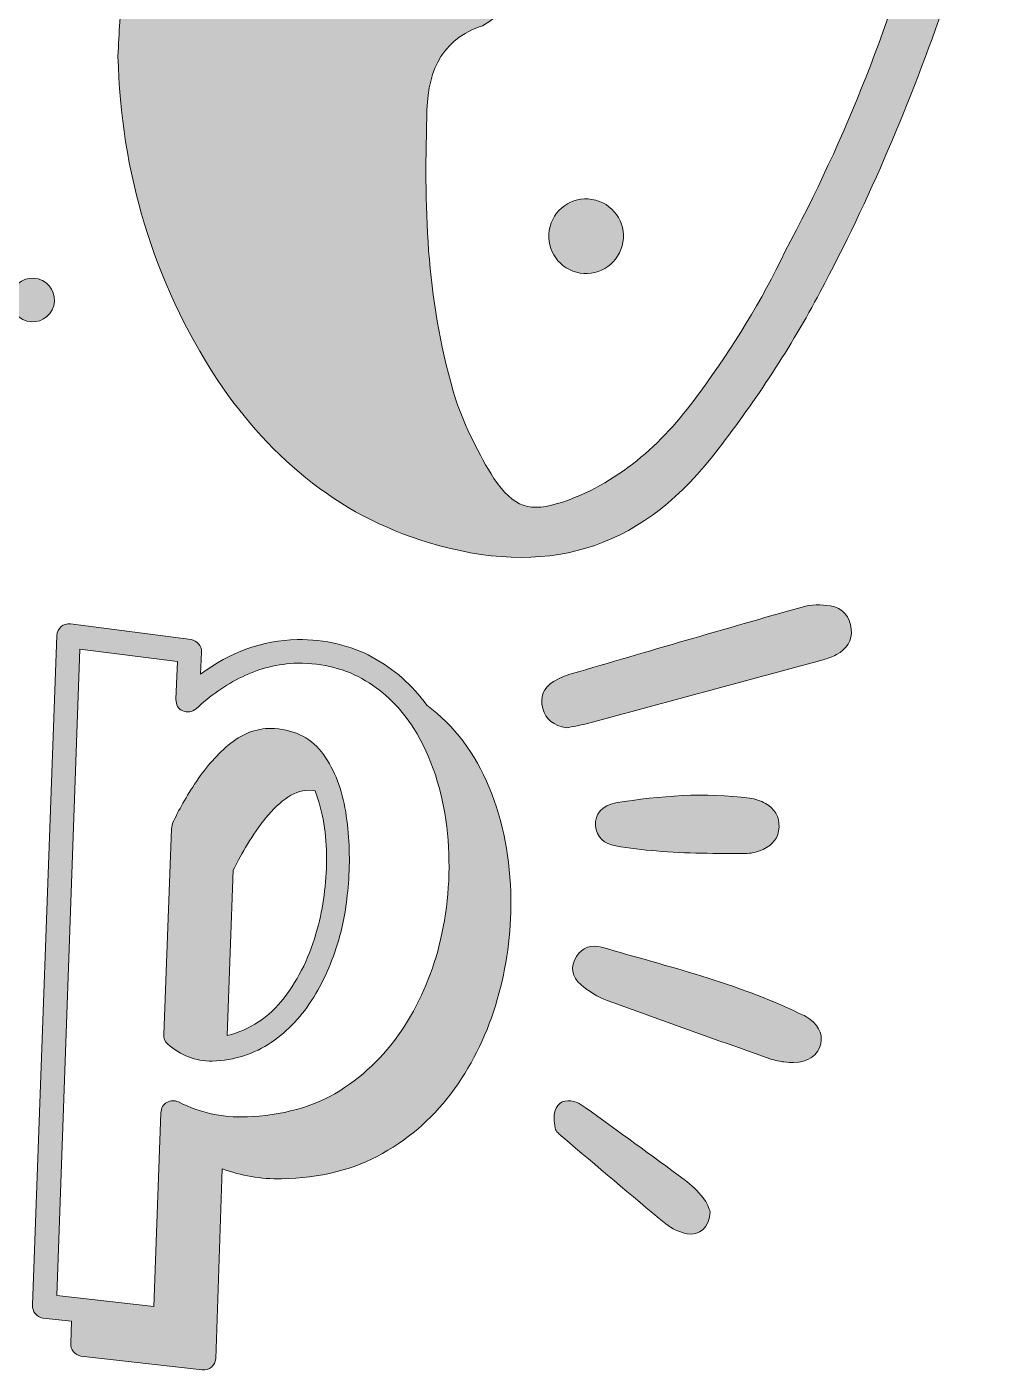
# Model space of a CAD drawing. Header units: inches. Extents: x 72 to 1008, y -926 to -154.
# Drawn here: x 752 to 1007.8, y -926 to -568.8 of the extents above; entities that cross this region are included whole.
import ezdxf

# ---------------------------------------------------------------- set-up
doc = ezdxf.new("R2010")
doc.units = ezdxf.units.IN
doc.header["$MEASUREMENT"] = 0
doc.layers.add('Layer 1', color=7, linetype='Continuous')

# ---------------------------------------------------------------- blocks, each defined once
blk = doc.blocks.new('block 2')
at = {"layer": 'Layer 1', "true_color": 0xffffff}
h = blk.add_hatch(color=7, dxfattribs=at)
h.dxf.hatch_style = 2
edge = h.paths.add_edge_path()
edge.add_spline(control_points=[(874.95, -771.09), (878.69, -780.22), (880.61, -790.14), (880.7, -800.83), (880.79, -809.92), (879.58, -818.81), (877.09, -827.5), (874.59, -836.19), (870.81, -844.1), (865.73, -851.23), (860.65, -858.36), (854.28, -864.08), (846.61, -868.4), (838.95, -872.72), (829.99, -874.97), (819.74, -875.15), (814.22, -875.24), (808.96, -874.35), (803.97, -872.48), (803.97, -872.48), (802.23, -923.01), (802.23, -923.01), (802.14, -923.9), (801.76, -924.64), (801.1, -925.22), (800.43, -925.79), (799.6, -926.04), (798.62, -925.95), (798.62, -925.95), (766.41, -922.34), (766.41, -922.34), (765.61, -922.16), (764.94, -921.76), (764.4, -921.14), (763.87, -920.51), (763.65, -919.75), (763.73, -918.87), (763.73, -918.87), (763.87, -912.98), (763.87, -912.98), (763.87, -912.98), (756.25, -912.18), (756.25, -912.18), (755.44, -912), (754.78, -911.6), (754.24, -910.98), (753.71, -910.36), (753.48, -909.6), (753.57, -908.71), (753.57, -908.71), (759.99, -730.65), (759.99, -730.65), (760.08, -729.67), (760.46, -728.89), (761.13, -728.31), (761.8, -727.73), (762.62, -727.49), (763.6, -727.58), (763.6, -727.58), (795.68, -731.72), (795.68, -731.72), (796.49, -731.9), (797.15, -732.28), (797.69, -732.86), (798.22, -733.44), (798.49, -734.17), (798.49, -735.06), (798.49, -735.06), (798.22, -740.94), (798.22, -740.94), (806.06, -735.06), (814.62, -731.99), (823.89, -731.72), (831.46, -731.72), (838.12, -733.28), (843.87, -736.4), (849.62, -739.52), (854.45, -743.8), (858.38, -749.23), (865.68, -754.67), (871.21, -761.96), (874.95, -771.09)], knot_values=[0, 0, 0, 0, 1, 1, 1, 2, 2, 2, 3, 3, 3, 4, 4, 4, 5, 5, 5, 6, 6, 6, 7, 7, 7, 8, 8, 8, 9, 9, 9, 10, 10, 10, 11, 11, 11, 12, 12, 12, 13, 13, 13, 14, 14, 14, 15, 15, 15, 16, 16, 16, 17, 17, 17, 18, 18, 18, 19, 19, 19, 20, 20, 20, 21, 21, 21, 22, 22, 22, 23, 23, 23, 24, 24, 24, 25, 25, 25, 26, 26, 26, 27, 27, 27, 27], degree=3, periodic=1)
edge = h.paths.add_edge_path()
edge.add_spline(control_points=[(787.66, -857.64), (787.75, -856.31), (788.28, -855.37), (789.27, -854.84), (790.24, -854.3), (791.27, -854.26), (792.34, -854.7), (798.49, -857.82), (805.04, -859.11), (811.99, -858.58), (821.52, -858.04), (829.7, -855.48), (836.52, -850.89), (843.34, -846.3), (848.91, -840.42), (853.23, -833.25), (857.55, -826.07), (860.6, -818.3), (862.39, -809.92), (864.34, -800.65), (864.77, -791.19), (863.66, -781.51), (862.54, -771.85), (859.62, -763.13), (854.9, -755.38), (851.51, -750.03), (847.23, -745.8), (842.07, -742.68), (836.9, -739.56), (830.88, -738), (824.02, -738), (818.76, -738.18), (813.86, -739.39), (809.32, -741.61), (804.77, -743.84), (800.67, -746.69), (797.02, -750.17), (795.86, -751.06), (794.68, -751.24), (793.48, -750.7), (792.27, -750.17), (791.67, -749.14), (791.67, -747.63), (791.67, -747.63), (792.07, -737.6), (792.07, -737.6), (792.07, -737.6), (766.14, -734.26), (766.14, -734.26), (766.14, -734.26), (759.99, -906.17), (759.99, -906.17), (759.99, -906.17), (785.79, -909.11), (785.79, -909.11), (785.79, -909.11), (787.66, -857.64), (787.66, -857.64)], knot_values=[0, 0, 0, 0, 1, 1, 1, 2, 2, 2, 3, 3, 3, 4, 4, 4, 5, 5, 5, 6, 6, 6, 7, 7, 7, 8, 8, 8, 9, 9, 9, 10, 10, 10, 11, 11, 11, 12, 12, 12, 13, 13, 13, 14, 14, 14, 15, 15, 15, 16, 16, 16, 17, 17, 17, 18, 18, 18, 19, 19, 19, 19], degree=3, periodic=1)
edge = h.paths.add_edge_path()
edge.add_spline(control_points=[(797.09, -769.48), (799.71, -765.52), (802.77, -762.13), (806.24, -759.32), (809.72, -756.52), (813.6, -755.2), (817.87, -755.38), (823.57, -755.83), (827.92, -758.14), (830.91, -762.33), (833.89, -766.52), (835.85, -771.6), (836.79, -777.57), (837.72, -783.54), (837.99, -789.49), (837.59, -795.42), (837.19, -801.34), (836.41, -806.36), (835.25, -810.46), (833.64, -816.43), (831.33, -821.88), (828.3, -826.83), (825.27, -831.78), (821.5, -835.79), (817, -838.86), (812.5, -841.94), (807.27, -843.61), (801.3, -843.88), (796.84, -843.88), (792.92, -842.36), (789.53, -839.33), (788.73, -838.62), (788.37, -837.77), (788.46, -836.79), (788.46, -836.79), (790.47, -782.12), (790.47, -782.12), (790.47, -782.12), (790.74, -780.65), (790.74, -780.65), (792.34, -777.17), (794.46, -773.45), (797.09, -769.48)], knot_values=[0, 0, 0, 0, 1, 1, 1, 2, 2, 2, 3, 3, 3, 4, 4, 4, 5, 5, 5, 6, 6, 6, 7, 7, 7, 8, 8, 8, 9, 9, 9, 10, 10, 10, 11, 11, 11, 12, 12, 12, 13, 13, 13, 14, 14, 14, 14], degree=3, periodic=1)
edge = h.paths.add_edge_path()
edge.add_spline(control_points=[(820.41, -827.03), (824.42, -821.86), (827.36, -815.76), (829.24, -808.72), (830.84, -802.92), (831.66, -796.73), (831.71, -790.14), (831.75, -783.54), (830.75, -777.48), (828.7, -771.96), (828.7, -771.96), (826.96, -771.82), (826.96, -771.82), (824.82, -771.82), (822.73, -772.6), (820.68, -774.16), (818.63, -775.72), (816.71, -777.66), (814.93, -779.98), (813.15, -782.3), (811.57, -784.63), (810.19, -787), (808.8, -789.36), (807.71, -791.39), (806.91, -793.08), (806.91, -793.08), (805.31, -837.06), (805.31, -837.06), (811.37, -835.54), (816.4, -832.2), (820.41, -827.03)], knot_values=[0, 0, 0, 0, 1, 1, 1, 2, 2, 2, 3, 3, 3, 4, 4, 4, 5, 5, 5, 6, 6, 6, 7, 7, 7, 8, 8, 8, 9, 9, 9, 10, 10, 10, 10], degree=3, periodic=1)
at = {"layer": 'Layer 1', "lineweight": 0}
for points, knots in [([(874.95, -771.09), (878.69, -780.22), (880.61, -790.14), (880.7, -800.83), (880.79, -809.92), (879.58, -818.81), (877.09, -827.5), (874.59, -836.19), (870.81, -844.1), (865.73, -851.23), (860.65, -858.36), (854.28, -864.08), (846.61, -868.4), (838.95, -872.72), (829.99, -874.97), (819.74, -875.15), (814.22, -875.24), (808.96, -874.35), (803.97, -872.48), (803.97, -872.48), (802.23, -923.01), (802.23, -923.01), (802.14, -923.9), (801.76, -924.64), (801.1, -925.22), (800.43, -925.79), (799.6, -926.04), (798.62, -925.95), (798.62, -925.95), (766.41, -922.34), (766.41, -922.34), (765.61, -922.16), (764.94, -921.76), (764.4, -921.14), (763.87, -920.51), (763.65, -919.75), (763.73, -918.87), (763.73, -918.87), (763.87, -912.98), (763.87, -912.98), (763.87, -912.98), (756.25, -912.18), (756.25, -912.18), (755.44, -912), (754.78, -911.6), (754.24, -910.98), (753.71, -910.36), (753.48, -909.6), (753.57, -908.71), (753.57, -908.71), (759.99, -730.65), (759.99, -730.65), (760.08, -729.67), (760.46, -728.89), (761.13, -728.31), (761.8, -727.73), (762.62, -727.49), (763.6, -727.58), (763.6, -727.58), (795.68, -731.72), (795.68, -731.72), (796.49, -731.9), (797.15, -732.28), (797.69, -732.86), (798.22, -733.44), (798.49, -734.17), (798.49, -735.06), (798.49, -735.06), (798.22, -740.94), (798.22, -740.94), (806.06, -735.06), (814.62, -731.99), (823.89, -731.72), (831.46, -731.72), (838.12, -733.28), (843.87, -736.4), (849.62, -739.52), (854.45, -743.8), (858.38, -749.23), (865.68, -754.67), (871.21, -761.96), (874.95, -771.09)], [0, 0, 0, 0, 1, 1, 1, 2, 2, 2, 3, 3, 3, 4, 4, 4, 5, 5, 5, 6, 6, 6, 7, 7, 7, 8, 8, 8, 9, 9, 9, 10, 10, 10, 11, 11, 11, 12, 12, 12, 13, 13, 13, 14, 14, 14, 15, 15, 15, 16, 16, 16, 17, 17, 17, 18, 18, 18, 19, 19, 19, 20, 20, 20, 21, 21, 21, 22, 22, 22, 23, 23, 23, 24, 24, 24, 25, 25, 25, 26, 26, 26, 27, 27, 27, 27]), ([(787.66, -857.64), (787.75, -856.31), (788.28, -855.37), (789.27, -854.84), (790.24, -854.3), (791.27, -854.26), (792.34, -854.7), (798.49, -857.82), (805.04, -859.11), (811.99, -858.58), (821.52, -858.04), (829.7, -855.48), (836.52, -850.89), (843.34, -846.3), (848.91, -840.42), (853.23, -833.25), (857.55, -826.07), (860.6, -818.3), (862.39, -809.92), (864.34, -800.65), (864.77, -791.19), (863.66, -781.51), (862.54, -771.85), (859.62, -763.13), (854.9, -755.38), (851.51, -750.03), (847.23, -745.8), (842.07, -742.68), (836.9, -739.56), (830.88, -738), (824.02, -738), (818.76, -738.18), (813.86, -739.39), (809.32, -741.61), (804.77, -743.84), (800.67, -746.69), (797.02, -750.17), (795.86, -751.06), (794.68, -751.24), (793.48, -750.7), (792.27, -750.17), (791.67, -749.14), (791.67, -747.63), (791.67, -747.63), (792.07, -737.6), (792.07, -737.6), (792.07, -737.6), (766.14, -734.26), (766.14, -734.26), (766.14, -734.26), (759.99, -906.17), (759.99, -906.17), (759.99, -906.17), (785.79, -909.11), (785.79, -909.11), (785.79, -909.11), (787.66, -857.64), (787.66, -857.64)], [0, 0, 0, 0, 1, 1, 1, 2, 2, 2, 3, 3, 3, 4, 4, 4, 5, 5, 5, 6, 6, 6, 7, 7, 7, 8, 8, 8, 9, 9, 9, 10, 10, 10, 11, 11, 11, 12, 12, 12, 13, 13, 13, 14, 14, 14, 15, 15, 15, 16, 16, 16, 17, 17, 17, 18, 18, 18, 19, 19, 19, 19]), ([(797.09, -769.48), (799.71, -765.52), (802.77, -762.13), (806.24, -759.32), (809.72, -756.52), (813.6, -755.2), (817.87, -755.38), (823.57, -755.83), (827.92, -758.14), (830.91, -762.33), (833.89, -766.52), (835.85, -771.6), (836.79, -777.57), (837.72, -783.54), (837.99, -789.49), (837.59, -795.42), (837.19, -801.34), (836.41, -806.36), (835.25, -810.46), (833.64, -816.43), (831.33, -821.88), (828.3, -826.83), (825.27, -831.78), (821.5, -835.79), (817, -838.86), (812.5, -841.94), (807.27, -843.61), (801.3, -843.88), (796.84, -843.88), (792.92, -842.36), (789.53, -839.33), (788.73, -838.62), (788.37, -837.77), (788.46, -836.79), (788.46, -836.79), (790.47, -782.12), (790.47, -782.12), (790.47, -782.12), (790.74, -780.65), (790.74, -780.65), (792.34, -777.17), (794.46, -773.45), (797.09, -769.48)], [0, 0, 0, 0, 1, 1, 1, 2, 2, 2, 3, 3, 3, 4, 4, 4, 5, 5, 5, 6, 6, 6, 7, 7, 7, 8, 8, 8, 9, 9, 9, 10, 10, 10, 11, 11, 11, 12, 12, 12, 13, 13, 13, 14, 14, 14, 14]), ([(820.41, -827.03), (824.42, -821.86), (827.36, -815.76), (829.24, -808.72), (830.84, -802.92), (831.66, -796.73), (831.71, -790.14), (831.75, -783.54), (830.75, -777.48), (828.7, -771.96), (828.7, -771.96), (826.96, -771.82), (826.96, -771.82), (824.82, -771.82), (822.73, -772.6), (820.68, -774.16), (818.63, -775.72), (816.71, -777.66), (814.93, -779.98), (813.15, -782.3), (811.57, -784.63), (810.19, -787), (808.8, -789.36), (807.71, -791.39), (806.91, -793.08), (806.91, -793.08), (805.31, -837.06), (805.31, -837.06), (811.37, -835.54), (816.4, -832.2), (820.41, -827.03)], [0, 0, 0, 0, 1, 1, 1, 2, 2, 2, 3, 3, 3, 4, 4, 4, 5, 5, 5, 6, 6, 6, 7, 7, 7, 8, 8, 8, 9, 9, 9, 10, 10, 10, 10])]:
    blk.add_open_spline(points, degree=3, knots=knots, dxfattribs=at)
blk = doc.blocks.new('block 5')
at = {"layer": 'Layer 1', "true_color": 0xffffff}
h = blk.add_hatch(color=7, dxfattribs=at)
h.dxf.hatch_style = 2
edge = h.paths.add_edge_path()
edge.add_spline(control_points=[(895.52, -755.2), (892.11, -754.61), (889.94, -753.07), (889.16, -750.05), (888.37, -747.02), (889.41, -744.53), (892.06, -742.91), (893.49, -742.03), (895.11, -741.35), (896.73, -740.87), (917.17, -734.89), (937.62, -728.9), (958.12, -723.08), (960.49, -722.41), (963.22, -722.38), (965.67, -722.78), (968.89, -723.31), (970.89, -725.64), (971.2, -728.98), (971.5, -732.07), (969.97, -734.31), (967.29, -735.73), (966.17, -736.32), (964.95, -736.78), (963.73, -737.12), (942.74, -742.81), (921.75, -748.48), (900.75, -754.12), (898.91, -754.62), (897.01, -754.9), (895.52, -755.2)], knot_values=[0, 0, 0, 0, 1, 1, 1, 2, 2, 2, 3, 3, 3, 4, 4, 4, 5, 5, 5, 6, 6, 6, 7, 7, 7, 8, 8, 8, 9, 9, 9, 10, 10, 10, 10], degree=3, periodic=1)
h = blk.add_hatch(color=7, dxfattribs=at)
h.dxf.hatch_style = 2
edge = h.paths.add_edge_path()
edge.add_spline(control_points=[(919.33, -787.96), (915.77, -787.66), (912.2, -787.23), (908.58, -786.62), (905.57, -786.11), (903.49, -784.45), (903.22, -781.21), (902.98, -778.24), (904.91, -775.78), (908.63, -775.18), (920.41, -773.29), (932.27, -772.32), (944.19, -773.93), (945.63, -774.12), (947.09, -774.65), (948.39, -775.33), (950.85, -776.63), (952.09, -778.86), (952, -781.62), (951.9, -784.42), (950.32, -786.43), (947.81, -787.53), (946.47, -788.12), (944.96, -788.59), (943.51, -788.6), (935.29, -788.67), (927.34, -788.64), (919.33, -787.96)], knot_values=[0, 0, 0, 0, 1, 1, 1, 2, 2, 2, 3, 3, 3, 4, 4, 4, 5, 5, 5, 6, 6, 6, 7, 7, 7, 8, 8, 8, 9, 9, 9, 9], degree=3, periodic=1)
h = blk.add_hatch(color=7, dxfattribs=at)
h.dxf.hatch_style = 2
edge = h.paths.add_edge_path()
edge.add_spline(control_points=[(953.24, -844.07), (952.45, -843.89), (950.95, -843.7), (949.56, -843.21), (935.13, -838.11), (920.69, -833.03), (906.33, -827.74), (903.8, -826.81), (901.35, -825.27), (899.31, -823.5), (897.07, -821.54), (896.35, -818.78), (898.14, -816.01), (899.7, -813.57), (902.11, -812.77), (904.82, -813.55), (922.58, -818.7), (940.59, -823.1), (957.38, -831.15), (957.95, -831.43), (958.55, -831.66), (959.1, -831.98), (962.3, -833.84), (963.71, -836.43), (963.07, -839.22), (962.35, -842.31), (959.73, -844.16), (955.83, -844.26), (955.19, -844.27), (954.56, -844.17), (953.24, -844.07)], knot_values=[0, 0, 0, 0, 1, 1, 1, 2, 2, 2, 3, 3, 3, 4, 4, 4, 5, 5, 5, 6, 6, 6, 7, 7, 7, 8, 8, 8, 9, 9, 9, 10, 10, 10, 10], degree=3, periodic=1)
h = blk.add_hatch(color=7, dxfattribs=at)
h.dxf.hatch_style = 2
edge = h.paths.add_edge_path()
edge.add_spline(control_points=[(933.73, -883.91), (933.52, -887.99), (930.82, -890.39), (927.54, -889.76), (925.54, -889.38), (923.44, -888.41), (921.87, -887.11), (912.66, -879.53), (903.59, -871.78), (894.5, -864.07), (893.7, -863.39), (892.61, -862.56), (892.48, -861.68), (892.21, -859.94), (891.98, -857.85), (892.71, -856.38), (893.76, -854.24), (896.06, -853.97), (898.29, -854.89), (899.07, -855.21), (899.81, -855.67), (900.49, -856.16), (909.28, -862.54), (918.09, -868.9), (926.81, -875.37), (928.68, -876.75), (930.39, -878.43), (931.86, -880.23), (932.88, -881.47), (933.37, -883.16), (933.73, -883.91)], knot_values=[0, 0, 0, 0, 1, 1, 1, 2, 2, 2, 3, 3, 3, 4, 4, 4, 5, 5, 5, 6, 6, 6, 7, 7, 7, 8, 8, 8, 9, 9, 9, 10, 10, 10, 10], degree=3, periodic=1)
at = {"layer": 'Layer 1', "lineweight": 0}
for points, knots in [([(895.52, -755.2), (892.11, -754.61), (889.94, -753.07), (889.16, -750.05), (888.37, -747.02), (889.41, -744.53), (892.06, -742.91), (893.49, -742.03), (895.11, -741.35), (896.73, -740.87), (917.17, -734.89), (937.62, -728.9), (958.12, -723.08), (960.49, -722.41), (963.22, -722.38), (965.67, -722.78), (968.89, -723.31), (970.89, -725.64), (971.2, -728.98), (971.5, -732.07), (969.97, -734.31), (967.29, -735.73), (966.17, -736.32), (964.95, -736.78), (963.73, -737.12), (942.74, -742.81), (921.75, -748.48), (900.75, -754.12), (898.91, -754.62), (897.01, -754.9), (895.52, -755.2)], [0, 0, 0, 0, 1, 1, 1, 2, 2, 2, 3, 3, 3, 4, 4, 4, 5, 5, 5, 6, 6, 6, 7, 7, 7, 8, 8, 8, 9, 9, 9, 10, 10, 10, 10]), ([(919.33, -787.96), (915.77, -787.66), (912.2, -787.23), (908.58, -786.62), (905.57, -786.11), (903.49, -784.45), (903.22, -781.21), (902.98, -778.24), (904.91, -775.78), (908.63, -775.18), (920.41, -773.29), (932.27, -772.32), (944.19, -773.93), (945.63, -774.12), (947.09, -774.65), (948.39, -775.33), (950.85, -776.63), (952.09, -778.86), (952, -781.62), (951.9, -784.42), (950.32, -786.43), (947.81, -787.53), (946.47, -788.12), (944.96, -788.59), (943.51, -788.6), (935.29, -788.67), (927.34, -788.64), (919.33, -787.96)], [0, 0, 0, 0, 1, 1, 1, 2, 2, 2, 3, 3, 3, 4, 4, 4, 5, 5, 5, 6, 6, 6, 7, 7, 7, 8, 8, 8, 9, 9, 9, 9]), ([(953.24, -844.07), (952.45, -843.89), (950.95, -843.7), (949.56, -843.21), (935.13, -838.11), (920.69, -833.03), (906.33, -827.74), (903.8, -826.81), (901.35, -825.27), (899.31, -823.5), (897.07, -821.54), (896.35, -818.78), (898.14, -816.01), (899.7, -813.57), (902.11, -812.77), (904.82, -813.55), (922.58, -818.7), (940.59, -823.1), (957.38, -831.15), (957.95, -831.43), (958.55, -831.66), (959.1, -831.98), (962.3, -833.84), (963.71, -836.43), (963.07, -839.22), (962.35, -842.31), (959.73, -844.16), (955.83, -844.26), (955.19, -844.27), (954.56, -844.17), (953.24, -844.07)], [0, 0, 0, 0, 1, 1, 1, 2, 2, 2, 3, 3, 3, 4, 4, 4, 5, 5, 5, 6, 6, 6, 7, 7, 7, 8, 8, 8, 9, 9, 9, 10, 10, 10, 10]), ([(933.73, -883.91), (933.52, -887.99), (930.82, -890.39), (927.54, -889.76), (925.54, -889.38), (923.44, -888.41), (921.87, -887.11), (912.66, -879.53), (903.59, -871.78), (894.5, -864.07), (893.7, -863.39), (892.61, -862.56), (892.48, -861.68), (892.21, -859.94), (891.98, -857.85), (892.71, -856.38), (893.76, -854.24), (896.06, -853.97), (898.29, -854.89), (899.07, -855.21), (899.81, -855.67), (900.49, -856.16), (909.28, -862.54), (918.09, -868.9), (926.81, -875.37), (928.68, -876.75), (930.39, -878.43), (931.86, -880.23), (932.88, -881.47), (933.37, -883.16), (933.73, -883.91)], [0, 0, 0, 0, 1, 1, 1, 2, 2, 2, 3, 3, 3, 4, 4, 4, 5, 5, 5, 6, 6, 6, 7, 7, 7, 8, 8, 8, 9, 9, 9, 10, 10, 10, 10])]:
    blk.add_open_spline(points, degree=3, knots=knots, dxfattribs=at)

msp = doc.modelspace()

# ---------------------------------------------------------------- hatches: boundary and pattern name
at = {"layer": 'Layer 1', "true_color": 0x020202}
h = msp.add_hatch(color=18, dxfattribs=at)
h.dxf.hatch_style = 2
edge = h.paths.add_edge_path()
edge.add_spline(control_points=[(1003.2, -516.15), (999.33, -515.38), (997, -516.15), (995.45, -520.02), (993.9, -524.67), (992.36, -529.32), (990.8, -533.97), (982.29, -566.5), (969.89, -598.25), (953.63, -628.46), (947.43, -641.63), (939.69, -654.02), (931.17, -665.64), (921.87, -678.81), (910.25, -689.65), (894.76, -695.07), (885.47, -698.17), (881.59, -696.62), (876.17, -688.88), (872.3, -682.68), (868.43, -674.93), (866.1, -667.96), (858.36, -643.18), (857.58, -618.39), (858.36, -592.83), (858.36, -581.99), (861.46, -572.69), (872.3, -568.82), (874.62, -568.05), (876.17, -566.5), (877.72, -564.95), (910.25, -538.61), (928.84, -503.76), (935.04, -461.93), (938.14, -440.25), (924.2, -422.43), (902.51, -417.78), (886.24, -413.91), (869.2, -415.46), (853.71, -422.43), (832.8, -432.5), (816.53, -448.77), (804.91, -468.9), (791.19, -493.5), (782.96, -519.36), (778.97, -546.8), (769.31, -546.77), (759.65, -544.81), (749.99, -541.87), (747.08, -540.41), (744.89, -538.95), (746.35, -535.3), (746.35, -533.84), (746.35, -532.38), (747.08, -530.92), (752.91, -495.9), (754.37, -460.88), (755.83, -425.86), (755.83, -414.92), (753.64, -404.7), (749.99, -394.49), (745.62, -381.36), (735.4, -376.25), (722.27, -374.79), (710.59, -374.06), (701.11, -378.44), (694.54, -388.65), (690.9, -394.49), (687.25, -400.32), (685.06, -406.16), (674.11, -430.97), (672.66, -456.5), (677.76, -482.04), (682.87, -507.58), (694.54, -528), (717.16, -541.14), (720.81, -543.33), (721.54, -546.24), (720.08, -550.62), (714.97, -576.89), (706.95, -603.15), (698.92, -628.69), (694.54, -641.82), (688.71, -654.96), (682.14, -667.36), (680.68, -671.01), (678.49, -674.65), (674.11, -678.3), (667.55, -665.17), (662.44, -652.04), (660.98, -638.17), (658.79, -617.75), (655.15, -598.05), (652.23, -578.35), (648.58, -547.7), (645.66, -516.33), (645.66, -485.69), (645.66, -476.93), (642.01, -471.83), (634.72, -467.45), (628.88, -464.53), (622.31, -462.34), (615.75, -460.88), (604.8, -459.42), (593.86, -458.69), (582.91, -462.34), (575.62, -464.53), (571.97, -468.91), (572.7, -476.93), (572.7, -479.12), (572.7, -481.31), (572.7, -484.23), (573.43, -507.56), (574.89, -530.9), (578.53, -554.23), (565.01, -563.78), (549.81, -569.86), (532.48, -571.14), (520.08, -571.92), (519.31, -571.14), (520.08, -558.75), (520.08, -557.2), (520.08, -555.65), (520.08, -554.1), (519.31, -533.97), (517.76, -513.05), (510.01, -494.46), (503.04, -475.87), (491.43, -464.26), (471.29, -461.93), (468.96, -461.93), (467.42, -461.16), (465.09, -459.61), (455.8, -453.41), (445.73, -450.31), (434.11, -448.77), (412.42, -446.44), (393.83, -451.86), (380.67, -470.45), (373.69, -479.75), (368.27, -489.04), (364.4, -499.89), (354.33, -525.45), (350.46, -551.78), (348.13, -578.12), (346.47, -594.73), (347.23, -610.55), (350.32, -625.86), (341.01, -647.17), (329.97, -667.79), (317.34, -687.69), (307.31, -704.41), (295.61, -719.45), (282.24, -732.83), (266.36, -747.87), (248.81, -759.57), (227.08, -762.91), (217.05, -764.58), (208.69, -762.91), (200.33, -757.06), (193.65, -752.88), (187.8, -746.2), (183.62, -738.68), (165.23, -711.1), (157.71, -680.17), (153.53, -648.41), (148.52, -612.48), (148.52, -575.7), (151.02, -539.76), (151.86, -533.91), (153.53, -530.57), (158.55, -528.9), (176.1, -522.21), (191.98, -513.02), (206.18, -501.32), (263.02, -455.35), (303.97, -396.85), (330.71, -328.31), (340.74, -302.41), (347.43, -274.83), (346.59, -248.92), (347.43, -238.05), (347.43, -230.53), (346.59, -223.01), (343.25, -197.1), (331.55, -178.71), (307.31, -167.85), (279.73, -154.48), (252.99, -155.31), (227.08, -171.19), (207.02, -182.89), (191.14, -197.94), (176.93, -214.65), (148.52, -249.75), (129.29, -289.03), (114.25, -330.82), (95.86, -381.8), (85, -434.46), (78.31, -488.78), (74.13, -523.05), (71.63, -558.15), (75.8, -593.25), (80.82, -635.88), (92.52, -675.99), (113.41, -714.44), (130.13, -744.53), (155.2, -767.09), (189.47, -777.12), (227.91, -788.82), (260.51, -779.63), (288.92, -751.21), (295.61, -744.53), (302.3, -737), (308.98, -728.65), (327.95, -702.88), (343.37, -675.57), (356.21, -647.12), (364.02, -669.01), (376.28, -687.86), (397.71, -698.95), (409.33, -704.37), (421.72, -707.47), (434.88, -709.01), (450.38, -711.34), (464.32, -708.24), (476.71, -697.4), (489.88, -687.33), (496.85, -673.39), (502.27, -657.89), (510.79, -634.66), (516.21, -610.65), (517.76, -585.09), (518.54, -578.12), (519.31, -578.12), (525.51, -578.89), (546.57, -581.47), (564.77, -577.59), (580.77, -568.87), (584.26, -590.02), (589.06, -610.69), (596.78, -630.88), (604.07, -651.31), (615.02, -670.28), (631.8, -684.87), (645.66, -696.54), (660.98, -702.38), (679.22, -701.65), (687.98, -700.92), (694.54, -698), (699.65, -690.7), (709.14, -676.84), (716.43, -661.52), (721.54, -645.47), (729.56, -620.66), (736.13, -595.13), (740.51, -569.59), (741.24, -564.48), (741.24, -558.65), (744.16, -553.54), (749.26, -554.27), (753.64, -555), (758.75, -556.46), (765.01, -557.6), (771.28, -558.28), (777.55, -558.44), (776.94, -564.41), (776.5, -570.44), (776.26, -576.57), (777.03, -607.55), (785.55, -636.21), (802.59, -662.54), (817.31, -684.23), (835.89, -699.72), (861.46, -706.69), (892.44, -715.21), (916.45, -706.69), (935.81, -681.13), (945.88, -667.96), (955.18, -654.02), (962.92, -639.3), (976.09, -614.52), (986.93, -588.96), (996.23, -561.85), (1000.1, -549.46), (1003.2, -536.29), (1006.3, -523.9), (1007.07, -520.8), (1007.85, -516.93), (1003.2, -516.15)], knot_values=[0, 0, 0, 0, 1, 1, 1, 2, 2, 2, 3, 3, 3, 4, 4, 4, 5, 5, 5, 6, 6, 6, 7, 7, 7, 8, 8, 8, 9, 9, 9, 10, 10, 10, 11, 11, 11, 12, 12, 12, 13, 13, 13, 14, 14, 14, 15, 15, 15, 16, 16, 16, 17, 17, 17, 18, 18, 18, 19, 19, 19, 20, 20, 20, 21, 21, 21, 22, 22, 22, 23, 23, 23, 24, 24, 24, 25, 25, 25, 26, 26, 26, 27, 27, 27, 28, 28, 28, 29, 29, 29, 30, 30, 30, 31, 31, 31, 32, 32, 32, 33, 33, 33, 34, 34, 34, 35, 35, 35, 36, 36, 36, 37, 37, 37, 38, 38, 38, 39, 39, 39, 40, 40, 40, 41, 41, 41, 42, 42, 42, 43, 43, 43, 44, 44, 44, 45, 45, 45, 46, 46, 46, 47, 47, 47, 48, 48, 48, 49, 49, 49, 50, 50, 50, 51, 51, 51, 52, 52, 52, 53, 53, 53, 54, 54, 54, 55, 55, 55, 56, 56, 56, 57, 57, 57, 58, 58, 58, 59, 59, 59, 60, 60, 60, 61, 61, 61, 62, 62, 62, 63, 63, 63, 64, 64, 64, 65, 65, 65, 66, 66, 66, 67, 67, 67, 68, 68, 68, 69, 69, 69, 70, 70, 70, 71, 71, 71, 72, 72, 72, 73, 73, 73, 74, 74, 74, 75, 75, 75, 76, 76, 76, 77, 77, 77, 78, 78, 78, 79, 79, 79, 80, 80, 80, 81, 81, 81, 82, 82, 82, 83, 83, 83, 84, 84, 84, 85, 85, 85, 86, 86, 86, 87, 87, 87, 88, 88, 88, 89, 89, 89, 90, 90, 90, 91, 91, 91, 92, 92, 92, 93, 93, 93, 94, 94, 94, 95, 95, 95, 96, 96, 96, 96], degree=3, periodic=1)
edge = h.paths.add_edge_path()
edge.add_spline(control_points=[(861.46, -555.65), (863.01, -526.22), (868.43, -497.56), (877.72, -469.68), (880.82, -459.61), (886.24, -450.31), (895.54, -442.57), (910.25, -472), (891.66, -537.84), (863.01, -561.08), (859.91, -559.53), (861.46, -557.2), (861.46, -555.65)], knot_values=[0, 0, 0, 0, 1, 1, 1, 2, 2, 2, 3, 3, 3, 4, 4, 4, 4], degree=3, periodic=1)
edge = h.paths.add_edge_path()
edge.add_spline(control_points=[(157.71, -483.77), (164.39, -440.31), (172.75, -396.85), (186.96, -355.06), (197.83, -322.46), (212.03, -290.71), (229.59, -259.78), (240.45, -239.72), (254.66, -221.34), (270.54, -204.62), (277.22, -198.77), (283.91, -193.76), (291.43, -189.58), (298.12, -186.24), (299.79, -187.07), (303.97, -192.09), (305.64, -193.76), (307.31, -196.26), (308.15, -197.94), (314.83, -211.31), (319.01, -224.68), (319.85, -238.89), (321.52, -294.05), (306.48, -344.19), (278.89, -391.83), (255.49, -431.95), (226.24, -467.89), (189.47, -497.14), (178.6, -504.66), (167.74, -512.18), (153.53, -517.2), (154.37, -504.66), (156.04, -494.63), (157.71, -483.77)], knot_values=[0, 0, 0, 0, 1, 1, 1, 2, 2, 2, 3, 3, 3, 4, 4, 4, 5, 5, 5, 6, 6, 6, 7, 7, 7, 8, 8, 8, 9, 9, 9, 10, 10, 10, 11, 11, 11, 11], degree=3, periodic=1)
edge = h.paths.add_edge_path()
edge.add_spline(control_points=[(496.07, -578.12), (492.2, -603.68), (488.33, -628.46), (479.03, -652.47), (475.93, -660.99), (472.06, -668.74), (467.42, -675.71), (463.54, -681.91), (458.9, -686.55), (453.47, -690.43), (441.08, -698.17), (431.01, -695.85), (421.72, -683.45), (417.07, -677.26), (414.75, -669.51), (413.2, -661.77), (408.55, -643.95), (410.1, -626.14), (411.65, -608.32), (413.97, -579.66), (421.72, -552.56), (432.56, -526.22), (434.11, -521.57), (435.66, -516.93), (440.31, -511.5), (444.18, -526.22), (450.38, -537.84), (459.67, -547.91), (468.19, -557.2), (479.03, -565.72), (491.43, -570.37), (495.3, -571.92), (496.85, -573.47), (496.07, -578.12)], knot_values=[0, 0, 0, 0, 1, 1, 1, 2, 2, 2, 3, 3, 3, 4, 4, 4, 5, 5, 5, 6, 6, 6, 7, 7, 7, 8, 8, 8, 9, 9, 9, 10, 10, 10, 11, 11, 11, 11], degree=3, periodic=1)
edge = h.paths.add_edge_path()
edge.add_spline(control_points=[(498.4, -561.85), (494.52, -562.62), (492.98, -561.85), (492.2, -560.3), (472.84, -545.58), (458.9, -527.77), (459.67, -502.21), (459.67, -489.04), (461.99, -483.62), (472.06, -474.33), (478.26, -476.65), (481.36, -481.3), (484.46, -486.72), (494.52, -502.21), (496.85, -520.02), (498.4, -538.61), (499.17, -546.36), (499.17, -554.1), (498.4, -561.85)], knot_values=[0, 0, 0, 0, 1, 1, 1, 2, 2, 2, 3, 3, 3, 4, 4, 4, 5, 5, 5, 6, 6, 6, 6], degree=3, periodic=1)
edge = h.paths.add_edge_path()
edge.add_spline(control_points=[(734.67, -451.4), (733.21, -474.01), (730.29, -497.36), (725.92, -519.98), (725.92, -521.44), (725.19, -523.63), (724.46, -526.55), (713.51, -516.33), (709.14, -503.93), (706.95, -491.52), (700.38, -461.61), (704.03, -431.7), (715.7, -403.24), (717.16, -398.14), (720.08, -393.03), (725.19, -388.65), (730.29, -394.49), (732.48, -400.32), (733.94, -406.89), (736.86, -421.48), (736.13, -436.07), (734.67, -451.4)], knot_values=[0, 0, 0, 0, 1, 1, 1, 2, 2, 2, 3, 3, 3, 4, 4, 4, 5, 5, 5, 6, 6, 6, 7, 7, 7, 7], degree=3, periodic=1)
at = {"layer": 'Layer 1', "true_color": 0xffffff}
h = msp.add_hatch(color=7, dxfattribs=at)
h.dxf.hatch_style = 2
edge = h.paths.add_edge_path()
edge.add_spline(control_points=[(903.26, -614.88), (908.56, -616.3), (911.7, -621.74), (910.29, -627.03), (908.87, -632.33), (903.43, -635.47), (898.13, -634.06), (892.84, -632.64), (889.69, -627.2), (891.11, -621.9), (892.53, -616.6), (897.97, -613.46), (903.26, -614.88)], knot_values=[0, 0, 0, 0, 1, 1, 1, 2, 2, 2, 3, 3, 3, 4, 4, 4, 4], degree=3, periodic=1)
h = msp.add_hatch(color=7, dxfattribs=at)
h.dxf.hatch_style = 2
edge = h.paths.add_edge_path()
edge.add_spline(control_points=[(755.06, -635.82), (758.16, -636.65), (760, -639.84), (759.17, -642.94), (758.34, -646.04), (755.15, -647.88), (752.05, -647.05), (748.95, -646.22), (747.11, -643.03), (747.94, -639.93), (748.77, -636.83), (751.96, -634.98), (755.06, -635.82)], knot_values=[0, 0, 0, 0, 1, 1, 1, 2, 2, 2, 3, 3, 3, 4, 4, 4, 4], degree=3, periodic=1)

# ---------------------------------------------------------------- linework, layer by layer
at = {"layer": 'Layer 1', "lineweight": 0}
for points, knots in [([(1003.2, -516.15), (999.33, -515.38), (997, -516.15), (995.45, -520.02), (993.9, -524.67), (992.36, -529.32), (990.8, -533.97), (982.29, -566.5), (969.89, -598.25), (953.63, -628.46), (947.43, -641.63), (939.69, -654.02), (931.17, -665.64), (921.87, -678.81), (910.25, -689.65), (894.76, -695.07), (885.47, -698.17), (881.59, -696.62), (876.17, -688.88), (872.3, -682.68), (868.43, -674.93), (866.1, -667.96), (858.36, -643.18), (857.58, -618.39), (858.36, -592.83), (858.36, -581.99), (861.46, -572.69), (872.3, -568.82), (874.62, -568.05), (876.17, -566.5), (877.72, -564.95), (910.25, -538.61), (928.84, -503.76), (935.04, -461.93), (938.14, -440.25), (924.2, -422.43), (902.51, -417.78), (886.24, -413.91), (869.2, -415.46), (853.71, -422.43), (832.8, -432.5), (816.53, -448.77), (804.91, -468.9), (791.19, -493.5), (782.96, -519.36), (778.97, -546.8), (769.31, -546.77), (759.65, -544.81), (749.99, -541.87), (747.08, -540.41), (744.89, -538.95), (746.35, -535.3), (746.35, -533.84), (746.35, -532.38), (747.08, -530.92), (752.91, -495.9), (754.37, -460.88), (755.83, -425.86), (755.83, -414.92), (753.64, -404.7), (749.99, -394.49), (745.62, -381.36), (735.4, -376.25), (722.27, -374.79), (710.59, -374.06), (701.11, -378.44), (694.54, -388.65), (690.9, -394.49), (687.25, -400.32), (685.06, -406.16), (674.11, -430.97), (672.66, -456.5), (677.76, -482.04), (682.87, -507.58), (694.54, -528), (717.16, -541.14), (720.81, -543.33), (721.54, -546.24), (720.08, -550.62), (714.97, -576.89), (706.95, -603.15), (698.92, -628.69), (694.54, -641.82), (688.71, -654.96), (682.14, -667.36), (680.68, -671.01), (678.49, -674.65), (674.11, -678.3), (667.55, -665.17), (662.44, -652.04), (660.98, -638.17), (658.79, -617.75), (655.15, -598.05), (652.23, -578.35), (648.58, -547.7), (645.66, -516.33), (645.66, -485.69), (645.66, -476.93), (642.01, -471.83), (634.72, -467.45), (628.88, -464.53), (622.31, -462.34), (615.75, -460.88), (604.8, -459.42), (593.86, -458.69), (582.91, -462.34), (575.62, -464.53), (571.97, -468.91), (572.7, -476.93), (572.7, -479.12), (572.7, -481.31), (572.7, -484.23), (573.43, -507.56), (574.89, -530.9), (578.53, -554.23), (565.01, -563.78), (549.81, -569.86), (532.48, -571.14), (520.08, -571.92), (519.31, -571.14), (520.08, -558.75), (520.08, -557.2), (520.08, -555.65), (520.08, -554.1), (519.31, -533.97), (517.76, -513.05), (510.01, -494.46), (503.04, -475.87), (491.43, -464.26), (471.29, -461.93), (468.96, -461.93), (467.42, -461.16), (465.09, -459.61), (455.8, -453.41), (445.73, -450.31), (434.11, -448.77), (412.42, -446.44), (393.83, -451.86), (380.67, -470.45), (373.69, -479.75), (368.27, -489.04), (364.4, -499.89), (354.33, -525.45), (350.46, -551.78), (348.13, -578.12), (346.47, -594.73), (347.23, -610.55), (350.32, -625.86), (341.01, -647.17), (329.97, -667.79), (317.34, -687.69), (307.31, -704.41), (295.61, -719.45), (282.24, -732.83), (266.36, -747.87), (248.81, -759.57), (227.08, -762.91), (217.05, -764.58), (208.69, -762.91), (200.33, -757.06), (193.65, -752.88), (187.8, -746.2), (183.62, -738.68), (165.23, -711.1), (157.71, -680.17), (153.53, -648.41), (148.52, -612.48), (148.52, -575.7), (151.02, -539.76), (151.86, -533.91), (153.53, -530.57), (158.55, -528.9), (176.1, -522.21), (191.98, -513.02), (206.18, -501.32), (263.02, -455.35), (303.97, -396.85), (330.71, -328.31), (340.74, -302.41), (347.43, -274.83), (346.59, -248.92), (347.43, -238.05), (347.43, -230.53), (346.59, -223.01), (343.25, -197.1), (331.55, -178.71), (307.31, -167.85), (279.73, -154.48), (252.99, -155.31), (227.08, -171.19), (207.02, -182.89), (191.14, -197.94), (176.93, -214.65), (148.52, -249.75), (129.29, -289.03), (114.25, -330.82), (95.86, -381.8), (85, -434.46), (78.31, -488.78), (74.13, -523.05), (71.63, -558.15), (75.8, -593.25), (80.82, -635.88), (92.52, -675.99), (113.41, -714.44), (130.13, -744.53), (155.2, -767.09), (189.47, -777.12), (227.91, -788.82), (260.51, -779.63), (288.92, -751.21), (295.61, -744.53), (302.3, -737), (308.98, -728.65), (327.95, -702.88), (343.37, -675.57), (356.21, -647.12), (364.02, -669.01), (376.28, -687.86), (397.71, -698.95), (409.33, -704.37), (421.72, -707.47), (434.88, -709.01), (450.38, -711.34), (464.32, -708.24), (476.71, -697.4), (489.88, -687.33), (496.85, -673.39), (502.27, -657.89), (510.79, -634.66), (516.21, -610.65), (517.76, -585.09), (518.54, -578.12), (519.31, -578.12), (525.51, -578.89), (546.57, -581.47), (564.77, -577.59), (580.77, -568.87), (584.26, -590.02), (589.06, -610.69), (596.78, -630.88), (604.07, -651.31), (615.02, -670.28), (631.8, -684.87), (645.66, -696.54), (660.98, -702.38), (679.22, -701.65), (687.98, -700.92), (694.54, -698), (699.65, -690.7), (709.14, -676.84), (716.43, -661.52), (721.54, -645.47), (729.56, -620.66), (736.13, -595.13), (740.51, -569.59), (741.24, -564.48), (741.24, -558.65), (744.16, -553.54), (749.26, -554.27), (753.64, -555), (758.75, -556.46), (765.01, -557.6), (771.28, -558.28), (777.55, -558.44), (776.94, -564.41), (776.5, -570.44), (776.26, -576.57), (777.03, -607.55), (785.55, -636.21), (802.59, -662.54), (817.31, -684.23), (835.89, -699.72), (861.46, -706.69), (892.44, -715.21), (916.45, -706.69), (935.81, -681.13), (945.88, -667.96), (955.18, -654.02), (962.92, -639.3), (976.09, -614.52), (986.93, -588.96), (996.23, -561.85), (1000.1, -549.46), (1003.2, -536.29), (1006.3, -523.9), (1007.07, -520.8), (1007.85, -516.93), (1003.2, -516.15)], [0, 0, 0, 0, 1, 1, 1, 2, 2, 2, 3, 3, 3, 4, 4, 4, 5, 5, 5, 6, 6, 6, 7, 7, 7, 8, 8, 8, 9, 9, 9, 10, 10, 10, 11, 11, 11, 12, 12, 12, 13, 13, 13, 14, 14, 14, 15, 15, 15, 16, 16, 16, 17, 17, 17, 18, 18, 18, 19, 19, 19, 20, 20, 20, 21, 21, 21, 22, 22, 22, 23, 23, 23, 24, 24, 24, 25, 25, 25, 26, 26, 26, 27, 27, 27, 28, 28, 28, 29, 29, 29, 30, 30, 30, 31, 31, 31, 32, 32, 32, 33, 33, 33, 34, 34, 34, 35, 35, 35, 36, 36, 36, 37, 37, 37, 38, 38, 38, 39, 39, 39, 40, 40, 40, 41, 41, 41, 42, 42, 42, 43, 43, 43, 44, 44, 44, 45, 45, 45, 46, 46, 46, 47, 47, 47, 48, 48, 48, 49, 49, 49, 50, 50, 50, 51, 51, 51, 52, 52, 52, 53, 53, 53, 54, 54, 54, 55, 55, 55, 56, 56, 56, 57, 57, 57, 58, 58, 58, 59, 59, 59, 60, 60, 60, 61, 61, 61, 62, 62, 62, 63, 63, 63, 64, 64, 64, 65, 65, 65, 66, 66, 66, 67, 67, 67, 68, 68, 68, 69, 69, 69, 70, 70, 70, 71, 71, 71, 72, 72, 72, 73, 73, 73, 74, 74, 74, 75, 75, 75, 76, 76, 76, 77, 77, 77, 78, 78, 78, 79, 79, 79, 80, 80, 80, 81, 81, 81, 82, 82, 82, 83, 83, 83, 84, 84, 84, 85, 85, 85, 86, 86, 86, 87, 87, 87, 88, 88, 88, 89, 89, 89, 90, 90, 90, 91, 91, 91, 92, 92, 92, 93, 93, 93, 94, 94, 94, 95, 95, 95, 96, 96, 96, 96]), ([(903.26, -614.88), (908.56, -616.3), (911.7, -621.74), (910.29, -627.03), (908.87, -632.33), (903.43, -635.47), (898.13, -634.06), (892.84, -632.64), (889.69, -627.2), (891.11, -621.9), (892.53, -616.6), (897.97, -613.46), (903.26, -614.88)], [0, 0, 0, 0, 1, 1, 1, 2, 2, 2, 3, 3, 3, 4, 4, 4, 4]), ([(755.06, -635.82), (758.16, -636.65), (760, -639.84), (759.17, -642.94), (758.34, -646.04), (755.15, -647.88), (752.05, -647.05), (748.95, -646.22), (747.11, -643.03), (747.94, -639.93), (748.77, -636.83), (751.96, -634.98), (755.06, -635.82)], [0, 0, 0, 0, 1, 1, 1, 2, 2, 2, 3, 3, 3, 4, 4, 4, 4])]:
    msp.add_open_spline(points, degree=3, knots=knots, dxfattribs=at)

# ---------------------------------------------------------------- block references
at = {"layer": 'Layer 1'}
for name in ['block 5', 'block 2']:
    msp.add_blockref(name, (0, 0), dxfattribs=at)

doc.saveas('drawing.dxf')
